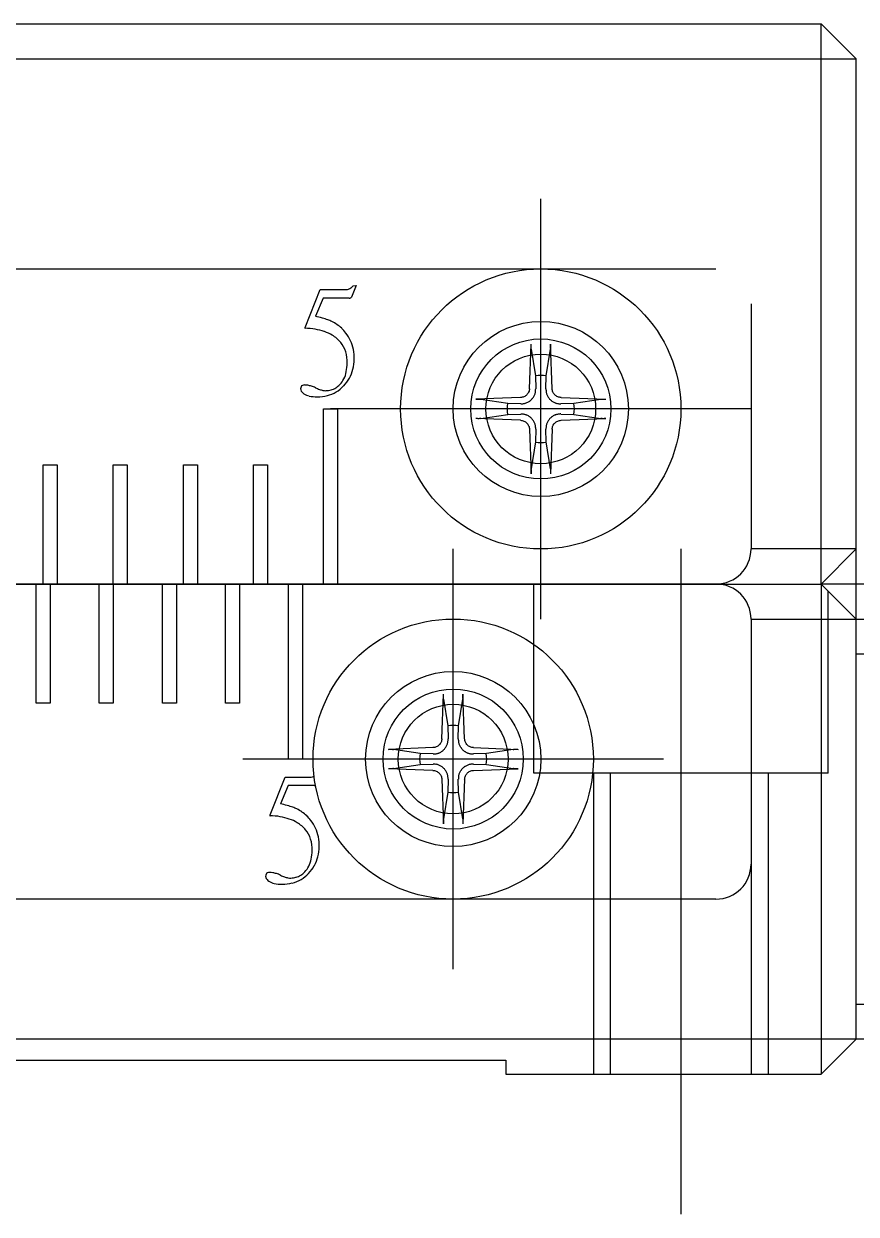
# Model space of a CAD drawing. Extents: x 1 to 221, y 0 to 139.
# Drawn here: x 89.27 to 101.15, y 12.62 to 29.62 of the extents above; entities that cross this region are included whole.
import ezdxf

# ---------------------------------------------------------------- set-up
doc = ezdxf.new("R2010")
doc.units = 0
doc.linetypes.add('CENTER', pattern=[50.8, 31.75, -6.35, 6.35, -6.35])
doc.linetypes.add('DASHED', pattern=[19.05, 12.7, -6.35])
doc.layers.get('0').update_dxf_attribs({"linetype": 'CONTINUOUS'})
doc.layers.add('CENTER', color=1, linetype='CENTER')

msp = doc.modelspace()

# ---------------------------------------------------------------- linework, layer by layer
at = {"color": 7, "linetype": 'CONTINUOUS'}
for p, q in [((76.649, 29.623), (100.649, 29.623)), ((100.649, 29.623), (101.149, 29.123)), ((100.649, 21.623), (100.649, 29.623)), ((76.149, 29.123), (101.149, 29.123)), ((101.149, 15.123), (101.149, 29.123)), ((78.149, 26.123), (99.149, 26.123)), ((94.015, 25.884), (93.948, 25.721)), ((93.97, 25.88), (94.015, 25.884)), ((93.286, 25.287), (93.5, 25.827)), ((93.545, 25.707), (93.434, 25.446)), ((93.5, 25.827), (93.873, 25.827)), ((93.915, 25.707), (93.545, 25.707)), ((99.649, 25.623), (99.649, 22.123)), ((96.487, 24.412), (96.511, 25.049)), ((96.511, 25.039), (96.511, 25.049)), ((96.511, 25.028), (96.511, 25.039)), ((96.511, 25.018), (96.511, 25.028)), ((96.511, 25.012), (96.511, 25.018)), ((96.511, 25.008), (96.511, 25.012)), ((96.511, 24.998), (96.511, 25.008)), ((96.511, 24.994), (96.511, 24.998)), ((96.511, 24.99), (96.511, 24.994)), ((96.787, 25.049), (96.788, 25.039)), ((96.812, 24.412), (96.787, 25.049)), ((96.788, 25.039), (96.788, 25.028)), ((96.788, 25.028), (96.788, 25.018)), ((96.788, 25.018), (96.788, 25.012)), ((96.788, 25.012), (96.788, 25.008)), ((96.788, 25.008), (96.788, 24.998)), ((96.788, 24.998), (96.788, 24.994)), ((96.788, 24.994), (96.788, 24.99)), ((96.512, 24.986), (96.511, 24.99)), ((96.512, 24.983), (96.512, 24.986)), ((96.512, 24.98), (96.512, 24.983)), ((96.513, 24.977), (96.512, 24.98)), ((96.513, 24.977), (96.572, 24.596)), ((96.727, 24.596), (96.786, 24.977)), ((96.787, 24.98), (96.786, 24.977)), ((96.788, 24.99), (96.787, 24.986)), ((96.787, 24.986), (96.787, 24.983)), ((96.787, 24.983), (96.787, 24.98)), ((96.572, 24.596), (96.577, 24.41)), ((96.722, 24.41), (96.727, 24.596)), ((96.44, 24.316), (96.43, 24.309)), ((96.449, 24.324), (96.44, 24.316)), ((96.457, 24.333), (96.449, 24.324)), ((96.464, 24.343), (96.457, 24.333)), ((96.471, 24.353), (96.464, 24.343)), ((96.476, 24.365), (96.471, 24.353)), ((96.481, 24.376), (96.476, 24.365)), ((96.484, 24.388), (96.481, 24.376)), ((96.486, 24.4), (96.484, 24.388)), ((96.487, 24.412), (96.486, 24.4)), ((96.813, 24.4), (96.812, 24.412)), ((96.815, 24.388), (96.813, 24.4)), ((96.818, 24.376), (96.815, 24.388)), ((96.823, 24.364), (96.818, 24.376)), ((96.828, 24.353), (96.823, 24.364)), ((96.835, 24.343), (96.828, 24.353)), ((96.842, 24.333), (96.835, 24.343)), ((96.85, 24.324), (96.842, 24.333)), ((96.859, 24.316), (96.85, 24.324)), ((96.869, 24.308), (96.859, 24.316)), ((96.36, 24.286), (95.724, 24.261)), ((95.724, 24.261), (95.734, 24.262)), ((95.734, 24.262), (95.744, 24.262)), ((95.744, 24.262), (95.755, 24.262)), ((95.755, 24.262), (95.76, 24.262)), ((95.76, 24.262), (95.765, 24.262)), ((95.765, 24.262), (95.774, 24.262)), ((95.774, 24.262), (95.779, 24.262)), ((95.779, 24.262), (95.783, 24.261)), ((95.783, 24.261), (95.786, 24.261)), ((95.786, 24.261), (95.79, 24.261)), ((95.79, 24.261), (95.793, 24.26)), ((95.793, 24.26), (95.795, 24.26)), ((96.177, 24.201), (95.795, 24.26)), ((96.362, 24.196), (96.177, 24.201)), ((96.372, 24.287), (96.36, 24.286)), ((96.385, 24.289), (96.372, 24.287)), ((96.397, 24.292), (96.385, 24.289)), ((96.408, 24.297), (96.397, 24.292)), ((96.42, 24.302), (96.408, 24.297)), ((96.43, 24.309), (96.42, 24.302)), ((96.88, 24.302), (96.869, 24.308)), ((96.891, 24.296), (96.88, 24.302)), ((96.903, 24.292), (96.891, 24.296)), ((96.915, 24.289), (96.903, 24.292)), ((96.927, 24.287), (96.915, 24.289)), ((96.939, 24.286), (96.927, 24.287)), ((97.122, 24.201), (96.937, 24.196)), ((96.939, 24.286), (97.575, 24.261)), ((97.504, 24.26), (97.122, 24.201)), ((97.504, 24.26), (97.506, 24.26)), ((97.506, 24.26), (97.509, 24.261)), ((97.509, 24.261), (97.513, 24.261)), ((97.513, 24.261), (97.516, 24.261)), ((97.516, 24.261), (97.52, 24.262)), ((97.52, 24.262), (97.525, 24.262)), ((97.525, 24.262), (97.534, 24.262)), ((97.534, 24.262), (97.539, 24.262)), ((97.539, 24.262), (97.544, 24.262)), ((97.544, 24.262), (97.554, 24.262)), ((97.554, 24.262), (97.565, 24.262)), ((97.565, 24.262), (97.575, 24.261)), ((93.549, 21.623), (93.549, 24.123)), ((93.549, 24.123), (93.749, 24.123)), ((93.749, 24.123), (93.749, 21.623)), ((95.734, 23.985), (95.724, 23.985)), ((96.36, 23.961), (95.724, 23.985)), ((95.744, 23.985), (95.734, 23.985)), ((95.755, 23.984), (95.744, 23.985)), ((95.76, 23.984), (95.755, 23.984)), ((95.765, 23.984), (95.76, 23.984)), ((95.774, 23.985), (95.765, 23.984)), ((95.779, 23.985), (95.774, 23.985)), ((95.783, 23.985), (95.779, 23.985)), ((95.786, 23.985), (95.783, 23.985)), ((95.79, 23.986), (95.786, 23.985)), ((95.793, 23.986), (95.79, 23.986)), ((95.795, 23.986), (95.793, 23.986)), ((95.795, 23.986), (96.177, 24.046)), ((96.177, 24.046), (96.362, 24.05)), ((96.937, 24.05), (97.122, 24.046)), ((96.939, 23.961), (97.575, 23.985)), ((97.122, 24.046), (97.504, 23.986)), ((97.506, 23.986), (97.504, 23.986)), ((97.509, 23.986), (97.506, 23.986)), ((97.513, 23.985), (97.509, 23.986)), ((97.516, 23.985), (97.513, 23.985)), ((97.52, 23.985), (97.516, 23.985)), ((97.525, 23.985), (97.52, 23.985)), ((97.534, 23.984), (97.525, 23.985)), ((97.539, 23.984), (97.534, 23.984)), ((97.544, 23.984), (97.539, 23.984)), ((97.554, 23.985), (97.544, 23.984)), ((97.565, 23.985), (97.554, 23.985)), ((97.575, 23.985), (97.565, 23.985)), ((96.36, 23.961), (96.372, 23.96)), ((96.372, 23.96), (96.384, 23.958)), ((96.384, 23.958), (96.396, 23.954)), ((96.396, 23.954), (96.408, 23.95)), ((96.408, 23.95), (96.419, 23.945)), ((96.419, 23.945), (96.43, 23.938)), ((96.43, 23.938), (96.44, 23.931)), ((96.44, 23.931), (96.449, 23.922)), ((96.449, 23.922), (96.457, 23.914)), ((96.457, 23.914), (96.464, 23.904)), ((96.464, 23.904), (96.471, 23.893)), ((96.471, 23.893), (96.476, 23.882)), ((96.476, 23.882), (96.481, 23.87)), ((96.481, 23.87), (96.484, 23.858)), ((96.484, 23.858), (96.486, 23.846)), ((96.486, 23.846), (96.487, 23.834)), ((96.487, 23.834), (96.511, 23.197)), ((96.577, 23.836), (96.572, 23.651)), ((96.727, 23.651), (96.722, 23.836)), ((96.812, 23.834), (96.787, 23.197)), ((96.812, 23.834), (96.813, 23.846)), ((96.813, 23.846), (96.815, 23.858)), ((96.815, 23.858), (96.818, 23.87)), ((96.818, 23.87), (96.823, 23.882)), ((96.823, 23.882), (96.828, 23.893)), ((96.828, 23.893), (96.835, 23.904)), ((96.835, 23.904), (96.842, 23.914)), ((96.842, 23.914), (96.85, 23.922)), ((96.85, 23.922), (96.859, 23.931)), ((96.859, 23.931), (96.869, 23.938)), ((96.869, 23.938), (96.879, 23.944)), ((96.879, 23.944), (96.891, 23.95)), ((96.891, 23.95), (96.902, 23.954)), ((96.902, 23.954), (96.914, 23.958)), ((96.914, 23.958), (96.927, 23.96)), ((96.927, 23.96), (96.939, 23.961)), ((96.572, 23.651), (96.513, 23.269)), ((96.786, 23.269), (96.727, 23.651)), ((89.549, 21.623), (89.549, 23.323)), ((89.549, 23.323), (89.749, 23.323)), ((89.749, 23.323), (89.749, 21.623)), ((90.549, 21.623), (90.549, 23.323)), ((90.549, 23.323), (90.749, 23.323)), ((90.749, 23.323), (90.749, 21.623)), ((91.549, 21.623), (91.549, 23.323)), ((91.549, 23.323), (91.749, 23.323)), ((91.749, 23.323), (91.749, 21.623)), ((92.549, 21.623), (92.549, 23.323)), ((92.549, 23.323), (92.749, 23.323)), ((92.749, 23.323), (92.749, 21.623)), ((96.511, 23.257), (96.512, 23.26)), ((96.511, 23.253), (96.511, 23.257)), ((96.511, 23.248), (96.511, 23.253)), ((96.511, 23.239), (96.511, 23.248)), ((96.511, 23.234), (96.511, 23.239)), ((96.511, 23.229), (96.511, 23.234)), ((96.511, 23.218), (96.511, 23.229)), ((96.511, 23.208), (96.511, 23.218)), ((96.511, 23.197), (96.511, 23.208)), ((96.512, 23.267), (96.513, 23.269)), ((96.512, 23.264), (96.512, 23.267)), ((96.512, 23.26), (96.512, 23.264)), ((96.786, 23.269), (96.787, 23.267)), ((96.787, 23.267), (96.787, 23.264)), ((96.787, 23.264), (96.787, 23.26)), ((96.787, 23.26), (96.788, 23.257)), ((96.788, 23.208), (96.787, 23.197)), ((96.788, 23.257), (96.788, 23.253)), ((96.788, 23.253), (96.788, 23.248)), ((96.788, 23.248), (96.788, 23.239)), ((96.788, 23.239), (96.788, 23.234)), ((96.788, 23.234), (96.788, 23.229)), ((96.788, 23.229), (96.788, 23.218)), ((96.788, 23.218), (96.788, 23.208)), ((101.149, 22.123), (99.649, 22.123)), ((101.149, 22.123), (100.649, 21.623)), ((76.649, 21.623), (100.649, 21.623)), ((99.149, 21.623), (78.149, 21.623)), ((89.449, 19.923), (89.449, 21.623)), ((89.649, 21.623), (89.649, 19.923)), ((90.349, 19.923), (90.349, 21.623)), ((90.549, 21.623), (90.549, 19.923)), ((91.249, 19.923), (91.249, 21.623)), ((91.449, 21.623), (91.449, 19.923)), ((92.149, 19.923), (92.149, 21.623)), ((92.349, 21.623), (92.349, 19.923)), ((93.049, 19.123), (93.049, 21.623)), ((93.249, 21.623), (93.249, 19.123)), ((100.649, 21.623), (101.149, 21.123)), ((100.649, 21.623), (100.649, 14.623)), ((99.649, 21.123), (101.149, 21.123)), ((99.649, 21.123), (99.649, 17.623)), ((101.149, 21.123), (109.149, 21.123)), ((109.149, 20.623), (101.149, 20.623)), ((89.649, 19.923), (89.449, 19.923)), ((90.549, 19.923), (90.349, 19.923)), ((91.449, 19.923), (91.249, 19.923)), ((92.349, 19.923), (92.149, 19.923)), ((95.237, 19.412), (95.261, 20.049)), ((95.261, 20.039), (95.261, 20.049)), ((95.261, 20.028), (95.261, 20.039)), ((95.261, 20.018), (95.261, 20.028)), ((95.261, 20.012), (95.261, 20.018)), ((95.261, 20.008), (95.261, 20.012)), ((95.261, 19.998), (95.261, 20.008)), ((95.261, 19.994), (95.261, 19.998)), ((95.261, 19.99), (95.261, 19.994)), ((95.262, 19.986), (95.261, 19.99)), ((95.262, 19.983), (95.262, 19.986)), ((95.262, 19.98), (95.262, 19.983)), ((95.263, 19.977), (95.262, 19.98)), ((95.263, 19.977), (95.322, 19.596)), ((95.477, 19.596), (95.536, 19.977)), ((95.537, 19.98), (95.536, 19.977)), ((95.537, 20.049), (95.538, 20.039)), ((95.562, 19.412), (95.537, 20.049)), ((95.538, 19.99), (95.537, 19.986)), ((95.537, 19.986), (95.537, 19.983)), ((95.537, 19.983), (95.537, 19.98)), ((95.538, 20.039), (95.538, 20.028)), ((95.538, 20.028), (95.538, 20.018)), ((95.538, 20.018), (95.538, 20.012)), ((95.538, 20.012), (95.538, 20.008)), ((95.538, 20.008), (95.538, 19.998)), ((95.538, 19.998), (95.538, 19.994)), ((95.538, 19.994), (95.538, 19.99)), ((95.322, 19.596), (95.327, 19.41)), ((95.472, 19.41), (95.477, 19.596)), ((95.234, 19.388), (95.231, 19.376)), ((95.236, 19.4), (95.234, 19.388)), ((95.237, 19.412), (95.236, 19.4)), ((95.563, 19.4), (95.562, 19.412)), ((95.565, 19.388), (95.563, 19.4)), ((95.568, 19.376), (95.565, 19.388)), ((95.11, 19.286), (94.474, 19.261)), ((94.474, 19.261), (94.484, 19.262)), ((94.484, 19.262), (94.494, 19.262)), ((94.494, 19.262), (94.505, 19.262)), ((94.505, 19.262), (94.51, 19.262)), ((94.51, 19.262), (94.515, 19.262)), ((94.515, 19.262), (94.524, 19.262)), ((94.524, 19.262), (94.529, 19.262)), ((94.529, 19.262), (94.533, 19.261)), ((94.533, 19.261), (94.536, 19.261)), ((94.536, 19.261), (94.54, 19.261)), ((94.54, 19.261), (94.543, 19.26)), ((94.543, 19.26), (94.545, 19.26)), ((94.927, 19.201), (94.545, 19.26)), ((95.122, 19.287), (95.11, 19.286)), ((95.135, 19.289), (95.122, 19.287)), ((95.147, 19.292), (95.135, 19.289)), ((95.158, 19.297), (95.147, 19.292)), ((95.17, 19.302), (95.158, 19.297)), ((95.18, 19.309), (95.17, 19.302)), ((95.19, 19.316), (95.18, 19.309)), ((95.199, 19.324), (95.19, 19.316)), ((95.207, 19.333), (95.199, 19.324)), ((95.214, 19.343), (95.207, 19.333)), ((95.221, 19.353), (95.214, 19.343)), ((95.226, 19.365), (95.221, 19.353)), ((95.231, 19.376), (95.226, 19.365)), ((95.573, 19.364), (95.568, 19.376)), ((95.578, 19.353), (95.573, 19.364)), ((95.585, 19.343), (95.578, 19.353)), ((95.592, 19.333), (95.585, 19.343)), ((95.6, 19.324), (95.592, 19.333)), ((95.609, 19.316), (95.6, 19.324)), ((95.619, 19.308), (95.609, 19.316)), ((95.63, 19.302), (95.619, 19.308)), ((95.641, 19.296), (95.63, 19.302)), ((95.653, 19.292), (95.641, 19.296)), ((95.665, 19.289), (95.653, 19.292)), ((95.677, 19.287), (95.665, 19.289)), ((95.689, 19.286), (95.677, 19.287)), ((95.689, 19.286), (96.325, 19.261)), ((96.254, 19.26), (95.872, 19.201)), ((96.254, 19.26), (96.256, 19.26)), ((96.256, 19.26), (96.259, 19.261)), ((96.259, 19.261), (96.263, 19.261)), ((96.263, 19.261), (96.266, 19.261)), ((96.266, 19.261), (96.27, 19.262)), ((96.27, 19.262), (96.275, 19.262)), ((96.275, 19.262), (96.284, 19.262)), ((96.284, 19.262), (96.289, 19.262)), ((96.289, 19.262), (96.294, 19.262)), ((96.294, 19.262), (96.304, 19.262)), ((96.304, 19.262), (96.315, 19.262)), ((96.315, 19.262), (96.325, 19.261)), ((93.249, 19.123), (93.049, 19.123)), ((94.545, 18.986), (94.927, 19.046)), ((95.112, 19.196), (94.927, 19.201)), ((94.927, 19.046), (95.112, 19.05)), ((95.872, 19.201), (95.687, 19.196)), ((95.687, 19.05), (95.872, 19.046)), ((95.872, 19.046), (96.254, 18.986)), ((94.484, 18.985), (94.474, 18.985)), ((95.11, 18.961), (94.474, 18.985)), ((94.494, 18.985), (94.484, 18.985)), ((94.505, 18.984), (94.494, 18.985)), ((94.51, 18.984), (94.505, 18.984)), ((94.515, 18.984), (94.51, 18.984)), ((94.524, 18.985), (94.515, 18.984)), ((94.529, 18.985), (94.524, 18.985)), ((94.533, 18.985), (94.529, 18.985)), ((94.536, 18.985), (94.533, 18.985)), ((94.54, 18.986), (94.536, 18.985)), ((94.543, 18.986), (94.54, 18.986)), ((94.545, 18.986), (94.543, 18.986)), ((95.11, 18.961), (95.122, 18.96)), ((95.122, 18.96), (95.134, 18.958)), ((95.134, 18.958), (95.146, 18.954)), ((95.146, 18.954), (95.158, 18.95)), ((95.158, 18.95), (95.169, 18.945)), ((95.169, 18.945), (95.18, 18.938)), ((95.18, 18.938), (95.19, 18.931)), ((95.19, 18.931), (95.199, 18.922)), ((95.199, 18.922), (95.207, 18.914)), ((95.207, 18.914), (95.214, 18.904)), ((95.214, 18.904), (95.221, 18.893)), ((95.221, 18.893), (95.226, 18.882)), ((95.226, 18.882), (95.231, 18.87)), ((95.231, 18.87), (95.234, 18.858)), ((95.565, 18.858), (95.568, 18.87)), ((95.568, 18.87), (95.573, 18.882)), ((95.573, 18.882), (95.578, 18.893)), ((95.578, 18.893), (95.585, 18.904)), ((95.585, 18.904), (95.592, 18.914)), ((95.592, 18.914), (95.6, 18.922)), ((95.6, 18.922), (95.609, 18.931)), ((95.609, 18.931), (95.619, 18.938)), ((95.619, 18.938), (95.629, 18.944)), ((95.629, 18.944), (95.641, 18.95)), ((95.641, 18.95), (95.652, 18.954)), ((95.652, 18.954), (95.664, 18.958)), ((95.664, 18.958), (95.677, 18.96)), ((95.677, 18.96), (95.689, 18.961)), ((95.689, 18.961), (96.325, 18.985)), ((96.256, 18.986), (96.254, 18.986)), ((96.259, 18.986), (96.256, 18.986)), ((96.263, 18.985), (96.259, 18.986)), ((96.266, 18.985), (96.263, 18.985)), ((96.27, 18.985), (96.266, 18.985)), ((96.275, 18.985), (96.27, 18.985)), ((96.284, 18.984), (96.275, 18.985)), ((96.289, 18.984), (96.284, 18.984)), ((96.294, 18.984), (96.289, 18.984)), ((96.304, 18.985), (96.294, 18.984)), ((96.315, 18.985), (96.304, 18.985)), ((96.325, 18.985), (96.315, 18.985)), ((92.786, 18.326), (93, 18.866)), ((93.045, 18.746), (92.934, 18.485)), ((93, 18.866), (93.373, 18.866)), ((93.415, 18.746), (93.045, 18.746)), ((95.234, 18.858), (95.236, 18.846)), ((95.236, 18.846), (95.237, 18.834)), ((95.237, 18.834), (95.261, 18.197)), ((95.327, 18.836), (95.322, 18.651)), ((95.477, 18.651), (95.472, 18.836)), ((95.562, 18.834), (95.537, 18.197)), ((95.562, 18.834), (95.563, 18.846)), ((95.563, 18.846), (95.565, 18.858)), ((95.322, 18.651), (95.263, 18.269)), ((95.536, 18.269), (95.477, 18.651)), ((95.261, 18.257), (95.262, 18.26)), ((95.261, 18.253), (95.261, 18.257)), ((95.261, 18.248), (95.261, 18.253)), ((95.261, 18.239), (95.261, 18.248)), ((95.261, 18.234), (95.261, 18.239)), ((95.261, 18.229), (95.261, 18.234)), ((95.261, 18.218), (95.261, 18.229)), ((95.261, 18.208), (95.261, 18.218)), ((95.261, 18.197), (95.261, 18.208)), ((95.262, 18.267), (95.263, 18.269)), ((95.262, 18.264), (95.262, 18.267)), ((95.262, 18.26), (95.262, 18.264)), ((95.536, 18.269), (95.537, 18.267)), ((95.537, 18.267), (95.537, 18.264)), ((95.537, 18.264), (95.537, 18.26)), ((95.537, 18.26), (95.538, 18.257)), ((95.538, 18.208), (95.537, 18.197)), ((95.538, 18.257), (95.538, 18.253)), ((95.538, 18.253), (95.538, 18.248)), ((95.538, 18.248), (95.538, 18.239)), ((95.538, 18.239), (95.538, 18.234)), ((95.538, 18.234), (95.538, 18.229)), ((95.538, 18.229), (95.538, 18.218)), ((95.538, 18.218), (95.538, 18.208)), ((99.149, 17.123), (78.149, 17.123)), ((101.149, 15.623), (109.149, 15.623)), ((101.149, 15.123), (76.149, 15.123)), ((101.149, 15.123), (100.649, 14.623)), ((109.149, 15.123), (101.149, 15.123)), ((81.149, 14.823), (96.149, 14.823)), ((96.149, 14.823), (96.149, 14.623)), ((96.149, 14.623), (100.649, 14.623))]:
    msp.add_line(p, q, dxfattribs=at)
at = {"color": 3, "linetype": 'DASHED'}
for p, q in [((96.549, 18.923), (96.549, 21.623)), ((100.749, 18.923), (100.749, 21.523)), ((100.749, 18.923), (96.549, 18.923)), ((97.399, 18.923), (97.399, 14.623)), ((97.643, 14.623), (97.643, 18.923)), ((99.656, 14.623), (99.656, 18.923)), ((99.899, 14.623), (99.899, 18.923))]:
    msp.add_line(p, q, dxfattribs=at)
at = {"color": 7, "linetype": 'CONTINUOUS'}
for centre in [(96.649, 24.123), (95.399, 19.123)]:
    msp.add_circle(centre, 2, dxfattribs=at)
at = {"color": 3, "linetype": 'CONTINUOUS'}
for centre, radius in [((96.649, 24.123), 1.25), ((96.649, 24.123), 1), ((96.649, 24.123), 0.783), ((95.399, 19.123), 1.25), ((95.399, 19.123), 1), ((95.399, 19.123), 0.783)]:
    msp.add_circle(centre, radius, dxfattribs=at)
at = {"color": 7, "linetype": 'CONTINUOUS'}
for centre, radius, start, end in [((93.865, 25.949), 0.123, 289.8018, 307.0841), ((93.827, 26), 0.187, 307.1607, 320.255), ((93.873, 25.93), 0.103, 269.9573, 289.456), ((93.917, 25.78), 0.0733, 269.1351, 281.9708), ((93.926, 25.736), 0.0281, 281.4538, 305.805), ((93.933, 25.725), 0.0151, 307.0574, 344.0647), ((92.925, 23.309), 2.197, 73.9631, 76.5892), ((93.212, 24.303), 1.163, 70.0124, 74.0248), ((93.43, 24.897), 0.53, 63.3872, 70.1611), ((93.437, 24.885), 0.538, 55.5472, 64.6615), ((93.331, 25.272), 0.0479, 160.8609, 169.2763), ((93.293, 25.278), 0.0092, 167.2044, 192.7956), ((93.286, 25.277), 0.00178, 193.6323, 272.6279), ((93.262, 24.254), 1.021, 80.4715, 88.6731), ((93.302, 24.495), 0.776, 70.6148, 80.4628), ((93.35, 24.631), 0.633, 59.2808, 70.5721), ((93.442, 24.78), 0.458, 39.8178, 59.7095), ((93.425, 24.869), 0.558, 46.6126, 55.5054), ((93.382, 24.823), 0.62, 38.2978, 46.5808), ((93.44, 24.874), 0.543, 24.2446, 37.8899), ((93.488, 24.823), 0.395, 17.3246, 39.2769), ((93.415, 24.865), 0.57, 10.8892, 24.1023), ((93.373, 24.791), 0.514, 358.4839, 16.8828), ((93.348, 24.847), 0.639, 345.7632, 358.7145), ((93.293, 24.842), 0.694, 359.2215, 10.7983), ((93.45, 24.742), 0.433, 334.0754, 348.3685), ((93.235, 24.787), 0.651, 348.3503, 359.2247), ((93.441, 24.825), 0.544, 331.19, 345.6305), ((93.54, 24.699), 0.332, 316.8732, 333.9198), ((93.431, 24.832), 0.556, 316.7918, 331.0148), ((96.649, 24.123), 0.479, 80.6957, 99.3043), ((93.295, 24.411), 0.0728, 156.281, 181.8872), ((93.297, 24.409), 0.0745, 179.7689, 184.4732), ((93.259, 24.405), 0.0361, 184.316, 191.9442), ((93.238, 24.401), 0.015, 191.5786, 205.2913), ((93.333, 24.437), 0.117, 201.5057, 219.093), ((93.266, 24.423), 0.0408, 117.1293, 154.954), ((93.343, 24.446), 0.13, 219.3474, 234.6593), ((93.275, 24.4), 0.066, 88.0277, 115.4071), ((93.389, 24.522), 0.218, 236.1652, 258.5243), ((93.276, 24.208), 0.257, 79.2315, 89.6241), ((93.25, 24.068), 0.4, 71.5675, 79.3119), ((93.181, 23.86), 0.62, 65.85, 71.6275), ((93.72, 25.062), 0.698, 245.8334, 250.8777), ((93.463, 24.878), 0.581, 269.6263, 283.9812), ((93.621, 24.774), 0.394, 250.7805, 258.1713), ((93.584, 24.592), 0.208, 257.9993, 269.3203), ((93.577, 24.68), 0.295, 270.7211, 285.4421), ((93.487, 24.777), 0.477, 284.1459, 300.5209), ((93.584, 24.654), 0.269, 285.6366, 301.3182), ((93.565, 24.683), 0.303, 301.5113, 315.9675), ((93.476, 24.789), 0.493, 300.7739, 316.7817), ((96.375, 24.399), 0.201, 327.3884, 333.7306), ((96.363, 24.405), 0.214, 333.7006, 339.428), ((96.371, 24.403), 0.206, 339.386, 345.0043), ((96.361, 24.405), 0.216, 345.0596, 350.4557), ((96.354, 24.406), 0.222, 350.4292, 355.7575), ((96.364, 24.406), 0.212, 355.7311, 1.3135), ((96.935, 24.406), 0.213, 178.6874, 184.268), ((96.945, 24.406), 0.222, 184.2424, 189.5709), ((96.938, 24.405), 0.216, 189.5456, 194.9391), ((96.928, 24.403), 0.206, 194.9953, 200.6145), ((96.936, 24.405), 0.214, 200.572, 206.2994), ((96.924, 24.399), 0.201, 206.2694, 212.6116), ((93.452, 24.817), 0.521, 258.2451, 270.7659), ((96.649, 24.123), 0.479, 170.6957, 189.3043), ((96.367, 24.409), 0.213, 268.6874, 274.268), ((96.367, 24.418), 0.222, 274.2424, 279.5709), ((96.368, 24.412), 0.216, 279.5456, 284.9391), ((96.37, 24.402), 0.206, 284.9953, 290.6145), ((96.367, 24.41), 0.214, 290.572, 296.2994), ((96.373, 24.398), 0.201, 296.2694, 302.6116), ((96.369, 24.405), 0.209, 302.6454, 308.7756), ((96.373, 24.4), 0.202, 308.7204, 314.9342), ((96.373, 24.4), 0.202, 315.0678, 321.2775), ((96.367, 24.404), 0.209, 321.2249, 327.3542), ((96.932, 24.404), 0.209, 212.6454, 218.7756), ((96.926, 24.399), 0.202, 218.7204, 224.9342), ((96.926, 24.4), 0.202, 225.0678, 231.2775), ((96.93, 24.405), 0.209, 231.2249, 237.3542), ((96.926, 24.398), 0.201, 237.3884, 243.7306), ((96.932, 24.41), 0.214, 243.7006, 249.428), ((96.929, 24.402), 0.206, 249.386, 255.0043), ((96.931, 24.412), 0.216, 255.0596, 260.4557), ((96.932, 24.418), 0.222, 260.4292, 265.7575), ((96.932, 24.409), 0.212, 265.7311, 271.3135), ((96.649, 24.123), 0.479, 350.6957, 9.3043), ((96.367, 23.838), 0.212, 85.7311, 91.3135), ((96.367, 23.828), 0.222, 80.4292, 85.7575), ((96.368, 23.835), 0.216, 75.0596, 80.4557), ((96.37, 23.844), 0.206, 69.386, 75.0043), ((96.367, 23.836), 0.214, 63.7006, 69.428), ((96.373, 23.848), 0.201, 57.3884, 63.7306), ((96.369, 23.841), 0.209, 51.2249, 57.3542), ((96.373, 23.847), 0.202, 45.0678, 51.2775), ((96.373, 23.847), 0.202, 38.7204, 44.9342), ((96.367, 23.842), 0.209, 32.6454, 38.7756), ((96.932, 23.842), 0.209, 141.2249, 147.3542), ((96.926, 23.847), 0.202, 135.0678, 141.2775), ((96.926, 23.847), 0.202, 128.7204, 134.9342), ((96.93, 23.841), 0.209, 122.6454, 128.7756), ((96.926, 23.848), 0.201, 116.2694, 122.6116), ((96.932, 23.836), 0.214, 110.572, 116.2994), ((96.929, 23.844), 0.206, 104.9953, 110.6145), ((96.931, 23.835), 0.216, 99.5456, 104.9391), ((96.932, 23.828), 0.222, 94.2424, 99.5709), ((96.932, 23.838), 0.213, 88.6874, 94.268), ((96.375, 23.847), 0.201, 26.2694, 32.6116), ((96.363, 23.841), 0.214, 20.572, 26.2994), ((96.371, 23.844), 0.206, 14.9953, 20.6145), ((96.361, 23.841), 0.216, 9.5456, 14.9391), ((96.354, 23.84), 0.222, 4.2424, 9.5709), ((96.364, 23.841), 0.213, 358.6874, 4.268), ((96.935, 23.841), 0.212, 175.7311, 181.3135), ((96.945, 23.84), 0.222, 170.4292, 175.7575), ((96.938, 23.841), 0.216, 165.0596, 170.4557), ((96.928, 23.844), 0.206, 159.386, 165.0043), ((96.936, 23.841), 0.214, 153.7006, 159.428), ((96.924, 23.847), 0.201, 147.3884, 153.7306), ((96.649, 24.123), 0.479, 260.6957, 279.3043), ((99.149, 22.123), 0.5, 270, 0), ((99.149, 21.123), 0.5, 0, 90), ((95.399, 19.123), 0.479, 80.6957, 99.3043), ((95.104, 19.406), 0.222, 350.4292, 355.7575), ((95.114, 19.406), 0.212, 355.7311, 1.3135), ((95.685, 19.406), 0.213, 178.6874, 184.268), ((95.695, 19.406), 0.222, 184.2424, 189.5709), ((95.117, 19.41), 0.214, 290.572, 296.2994), ((95.123, 19.398), 0.201, 296.2694, 302.6116), ((95.119, 19.405), 0.209, 302.6454, 308.7756), ((95.123, 19.4), 0.202, 308.7204, 314.9342), ((95.123, 19.4), 0.202, 315.0678, 321.2775), ((95.117, 19.404), 0.209, 321.2249, 327.3542), ((95.125, 19.399), 0.201, 327.3884, 333.7306), ((95.113, 19.405), 0.214, 333.7006, 339.428), ((95.121, 19.403), 0.206, 339.386, 345.0043), ((95.111, 19.405), 0.216, 345.0596, 350.4557), ((95.688, 19.405), 0.216, 189.5456, 194.9391), ((95.678, 19.403), 0.206, 194.9953, 200.6145), ((95.686, 19.405), 0.214, 200.572, 206.2994), ((95.674, 19.399), 0.201, 206.2694, 212.6116), ((95.682, 19.404), 0.209, 212.6454, 218.7756), ((95.676, 19.399), 0.202, 218.7204, 224.9342), ((95.676, 19.4), 0.202, 225.0678, 231.2775), ((95.68, 19.405), 0.209, 231.2249, 237.3542), ((95.676, 19.398), 0.201, 237.3884, 243.7306), ((95.682, 19.41), 0.214, 243.7006, 249.428), ((95.399, 19.123), 0.479, 170.6957, 189.3043), ((95.117, 19.409), 0.213, 268.6874, 274.268), ((95.117, 18.838), 0.212, 85.7311, 91.3135), ((95.117, 19.418), 0.222, 274.2424, 279.5709), ((95.117, 18.828), 0.222, 80.4292, 85.7575), ((95.118, 19.412), 0.216, 279.5456, 284.9391), ((95.118, 18.835), 0.216, 75.0596, 80.4557), ((95.12, 19.402), 0.206, 284.9953, 290.6145), ((95.12, 18.844), 0.206, 69.386, 75.0043), ((95.679, 19.402), 0.206, 249.386, 255.0043), ((95.679, 18.844), 0.206, 104.9953, 110.6145), ((95.681, 19.412), 0.216, 255.0596, 260.4557), ((95.681, 18.835), 0.216, 99.5456, 104.9391), ((95.682, 19.418), 0.222, 260.4292, 265.7575), ((95.682, 18.828), 0.222, 94.2424, 99.5709), ((95.682, 19.409), 0.212, 265.7311, 271.3135), ((95.682, 18.838), 0.213, 88.6874, 94.268), ((95.399, 19.123), 0.479, 350.6957, 9.3043), ((93.373, 18.969), 0.103, 269.9573, 289.456), ((93.365, 18.988), 0.123, 289.8018, 293.729), ((95.117, 18.836), 0.214, 63.7006, 69.428), ((95.123, 18.848), 0.201, 57.3884, 63.7306), ((95.119, 18.841), 0.209, 51.2249, 57.3542), ((95.123, 18.847), 0.202, 45.0678, 51.2775), ((95.123, 18.847), 0.202, 38.7204, 44.9342), ((95.117, 18.842), 0.209, 32.6454, 38.7756), ((95.125, 18.847), 0.201, 26.2694, 32.6116), ((95.113, 18.841), 0.214, 20.572, 26.2994), ((95.121, 18.844), 0.206, 14.9953, 20.6145), ((95.111, 18.841), 0.216, 9.5456, 14.9391), ((95.104, 18.84), 0.222, 4.2424, 9.5709), ((95.695, 18.84), 0.222, 170.4292, 175.7575), ((95.688, 18.841), 0.216, 165.0596, 170.4557), ((95.678, 18.844), 0.206, 159.386, 165.0043), ((95.686, 18.841), 0.214, 153.7006, 159.428), ((95.674, 18.847), 0.201, 147.3884, 153.7306), ((95.682, 18.842), 0.209, 141.2249, 147.3542), ((95.676, 18.847), 0.202, 135.0678, 141.2775), ((95.676, 18.847), 0.202, 128.7204, 134.9342), ((95.68, 18.841), 0.209, 122.6454, 128.7756), ((95.676, 18.848), 0.201, 116.2694, 122.6116), ((95.682, 18.836), 0.214, 110.572, 116.2994), ((93.417, 18.819), 0.0733, 269.1351, 281.9708), ((93.426, 18.775), 0.0281, 281.4538, 288.1573), ((95.114, 18.841), 0.213, 358.6874, 4.268), ((95.685, 18.841), 0.212, 175.7311, 181.3135), ((95.399, 19.123), 0.479, 260.6957, 279.3043), ((92.425, 16.348), 2.197, 73.9631, 76.5892), ((92.712, 17.341), 1.163, 70.0124, 74.0248), ((92.93, 17.936), 0.53, 63.3872, 70.1611), ((92.937, 17.924), 0.538, 55.5472, 64.6615), ((92.925, 17.907), 0.558, 46.6126, 55.5054), ((92.831, 18.31), 0.0479, 160.8609, 169.2763), ((92.793, 18.317), 0.0092, 167.2044, 192.7956), ((92.786, 18.316), 0.00178, 193.6323, 272.6279), ((92.762, 17.293), 1.021, 80.4715, 88.6731), ((92.802, 17.534), 0.776, 70.6148, 80.4628), ((92.85, 17.67), 0.633, 59.2808, 70.5721), ((92.942, 17.819), 0.458, 39.8178, 59.7095), ((92.882, 17.862), 0.62, 38.2978, 46.5808), ((92.94, 17.913), 0.543, 24.2446, 37.8899), ((92.988, 17.862), 0.395, 17.3246, 39.2769), ((92.915, 17.903), 0.57, 10.8892, 24.1023), ((92.873, 17.83), 0.514, 358.4839, 16.8828), ((92.848, 17.886), 0.639, 345.7632, 358.7145), ((92.793, 17.881), 0.694, 359.2215, 10.7983), ((92.95, 17.781), 0.433, 334.0754, 348.3685), ((92.735, 17.825), 0.651, 348.3503, 359.2247), ((92.941, 17.864), 0.544, 331.19, 345.6305), ((93.065, 17.722), 0.303, 301.5113, 315.9675), ((93.04, 17.738), 0.332, 316.8732, 333.9198), ((92.931, 17.871), 0.556, 316.7918, 331.0148), ((99.149, 17.623), 0.5, 270, 0), ((92.795, 17.45), 0.0728, 156.281, 181.8872), ((92.797, 17.447), 0.0745, 179.7689, 184.4732), ((92.759, 17.444), 0.0361, 184.316, 191.9442), ((92.738, 17.44), 0.015, 191.5786, 205.2913), ((92.833, 17.476), 0.117, 201.5057, 219.093), ((92.766, 17.462), 0.0408, 117.1293, 154.954), ((92.843, 17.485), 0.13, 219.3474, 234.6593), ((92.775, 17.439), 0.066, 88.0277, 115.4071), ((92.889, 17.56), 0.218, 236.1652, 258.5243), ((92.776, 17.247), 0.257, 79.2315, 89.6241), ((92.75, 17.107), 0.4, 71.5675, 79.3119), ((92.952, 17.856), 0.521, 258.2451, 270.7659), ((92.681, 16.899), 0.62, 65.85, 71.6275), ((93.22, 18.1), 0.698, 245.8334, 250.8777), ((92.963, 17.917), 0.581, 269.6263, 283.9812), ((93.121, 17.813), 0.394, 250.7805, 258.1713), ((93.084, 17.631), 0.208, 257.9993, 269.3203), ((93.077, 17.719), 0.295, 270.7211, 285.4421), ((92.987, 17.815), 0.477, 284.1459, 300.5209), ((93.084, 17.693), 0.269, 285.6366, 301.3182), ((92.976, 17.828), 0.493, 300.7739, 316.7817)]:
    msp.add_arc(centre, radius, start, end, dxfattribs=at)
at = {"layer": 'CENTER', "color": 1, "linetype": 'CENTER'}
for p, q in [((96.649, 21.123), (96.649, 27.123)), ((99.649, 24.123), (93.649, 24.123)), ((95.399, 16.123), (95.399, 22.123)), ((98.649, 22.123), (98.649, 12.623)), ((123.649, 21.623), (100.649, 21.623)), ((98.399, 19.123), (92.399, 19.123))]:
    msp.add_line(p, q, dxfattribs=at)

doc.saveas('drawing.dxf')
